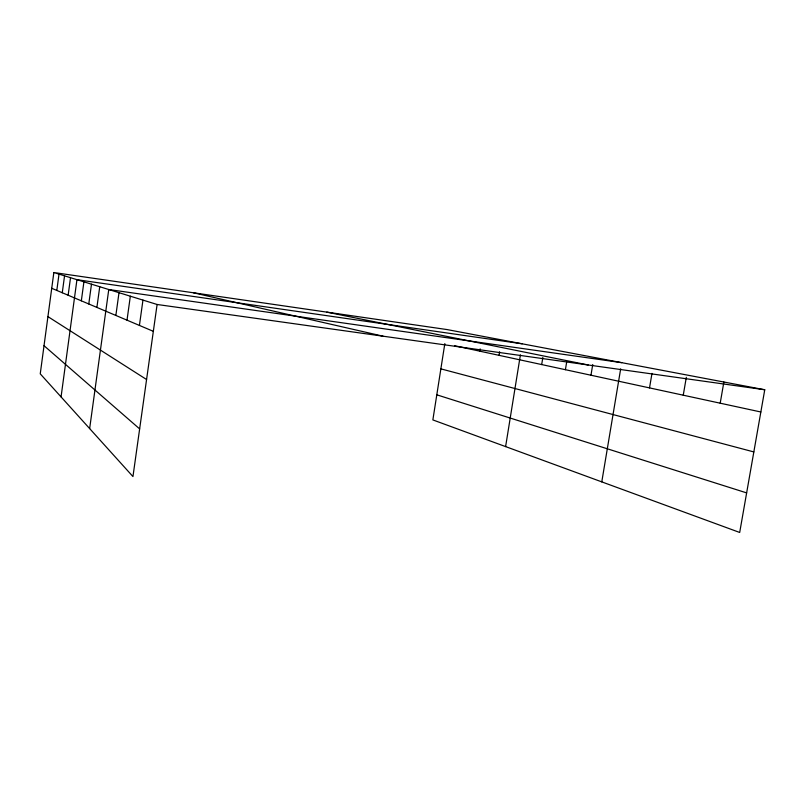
<?xml version="1.0" encoding="UTF-8"?>
<svg xmlns="http://www.w3.org/2000/svg" width="805" height="805" viewBox="0 0 805 805"><rect width="100%" height="100%" fill="white"/><g stroke="black" fill="none" stroke-linecap="round" stroke-linejoin="round"><path stroke-width="1.21" d="M53.844 272.533L40.25 373.842L132.956 476.57L157.106 304.481L53.844 272.533L447.037 329.567L764.75 389.761L739.694 532.467L432.859 419.918L444.833 343.604M56.813 290.434L59.007 274.133M62.267 292.748L64.551 275.843M68.143 295.234L70.518 277.695M61.059 396.905L76.948 279.687L522.193 343.805M81.335 300.829L83.921 281.841M88.781 303.978L91.488 284.185M96.902 307.419L99.74 286.731M89.647 428.582L108.766 289.528L621.712 362.663M115.86 315.449L118.999 292.688M127.009 320.169L130.34 296.2M139.426 325.431L142.958 300.104M479.79 351.171L480.152 348.867M499.03 355.327L499.603 351.765M505.61 446.604L520.412 354.864M541.685 364.564L542.842 357.47M565.412 369.696L566.619 362.341M590.971 375.231L592.742 364.524M601.778 481.883L620.675 368.841M649.524 387.899L651.98 373.389M683.254 395.195L686.313 377.354M720.203 403.194L723.876 382.013M157.106 304.481L764.75 389.761M326.81 312.129L588.143 364.977M454.503 345.697L760.846 411.989M193.492 292.789L383.079 336.198M440.868 368.861L753.832 451.927M436.793 394.812L746.638 492.891M51.731 288.281L153.342 331.328M47.928 316.617L146.58 379.527M44.023 345.697L139.647 428.904"/></g></svg>
